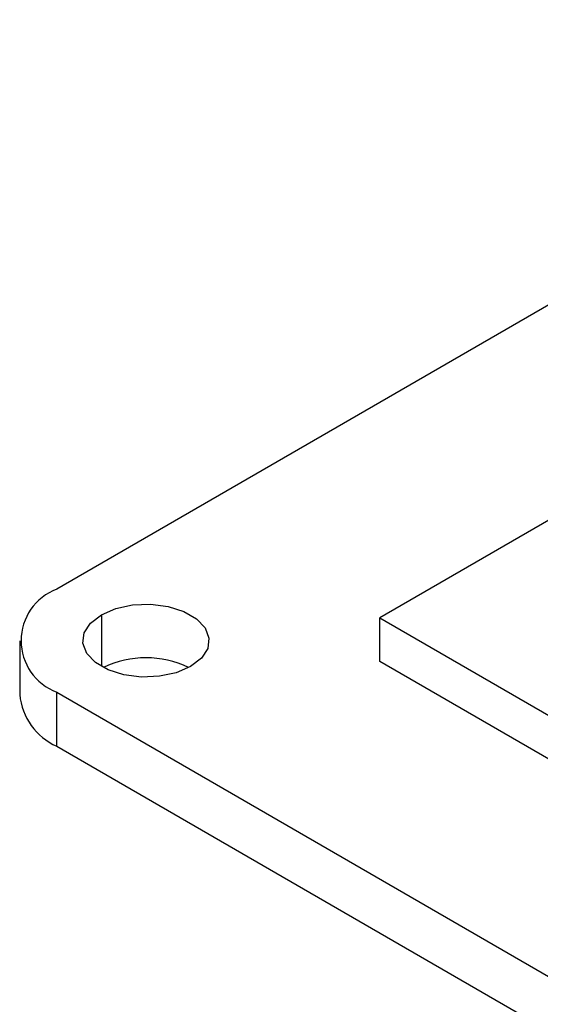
# Model space of a CAD drawing. Header units: millimetres. Extents: x -28 to 252, y 0 to 206.
# Drawn here: x 57.58 to 69.97, y 163.96 to 187.35 of the extents above; entities that cross this region are included whole.
import ezdxf

# ---------------------------------------------------------------- set-up
doc = ezdxf.new("R2010")
doc.units = ezdxf.units.MM

msp = doc.modelspace()

# ---------------------------------------------------------------- linework, layer by layer
at = {"color": 7, "linetype": 'Continuous', "lineweight": 25}
for p, q in [((81.869, 187.354), (58.457, 173.839)), ((71.519, 176.266), (66.131, 173.155)), ((59.518, 173.227), (59.518, 172.002)), ((66.131, 173.155), (103.848, 151.381)), ((66.131, 172.118), (66.131, 173.155)), ((57.579, 172.614), (57.579, 171.332)), ((103.848, 150.344), (66.131, 172.118)), ((58.457, 171.39), (103.712, 145.265)), ((58.457, 170.108), (58.457, 171.39)), ((58.457, 170.108), (103.712, 143.983))]:
    msp.add_line(p, q, dxfattribs=at)
at = {"color": 7, "linetype": 'Continuous', "lineweight": 25, "flags": 128}
msp.add_lwpolyline([(59.518, 173.227), (59.86, 173.374), (60.26, 173.461), (60.686, 173.478), (61.103, 173.426), (61.478, 173.308), (61.779, 173.133), (61.984, 172.917), (62.075, 172.676), (62.044, 172.43), (61.895, 172.199), (61.639, 172.002), (61.298, 171.854), (60.898, 171.768), (60.472, 171.751), (60.054, 171.803), (59.68, 171.921), (59.378, 172.095), (59.173, 172.312), (59.082, 172.553), (59.113, 172.798), (59.262, 173.029), (59.518, 173.227)], dxfattribs=at)
at = {"color": 7, "linetype": 'Continuous', "lineweight": 25}
for centre, radius, start, end in [((58.922, 172.614), 1.31, 110.7834, 249.2166), ((60.579, 169.919), 2.289, 63.8566, 116.1434), ((59.08, 171.482), 1.509, 185.6948, 245.6254)]:
    msp.add_arc(centre, radius, start, end, dxfattribs=at)

doc.saveas('drawing.dxf')
